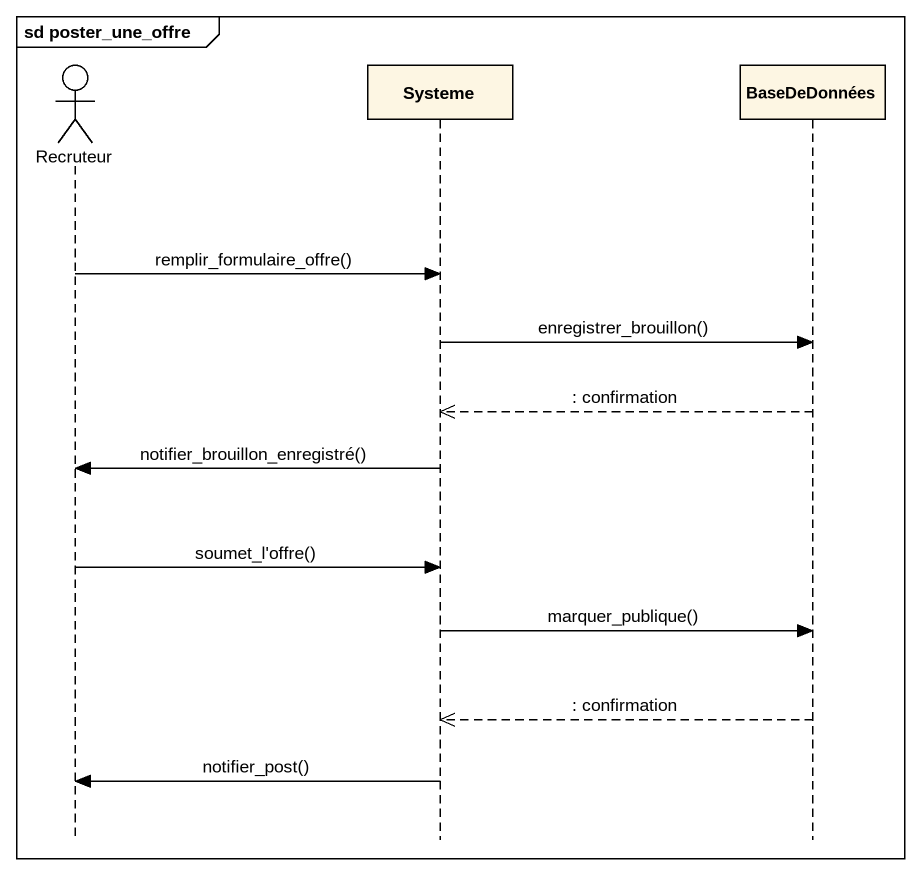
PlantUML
@startuml
mainframe sd poster_une_offre
hide footbox
actor Recruteur
participant Systeme
participant BaseDeDonnées

Recruteur -> Systeme : remplir_formulaire_offre()
Systeme -> BaseDeDonnées : enregistrer_brouillon()
BaseDeDonnées -->> Systeme : : confirmation
Systeme -> Recruteur : notifier_brouillon_enregistré()
Recruteur -> Systeme : soumet_l'offre()
Systeme -> BaseDeDonnées : marquer_publique()
BaseDeDonnées -->> Systeme : : confirmation
Systeme -> Recruteur : notifier_post()
@enduml
